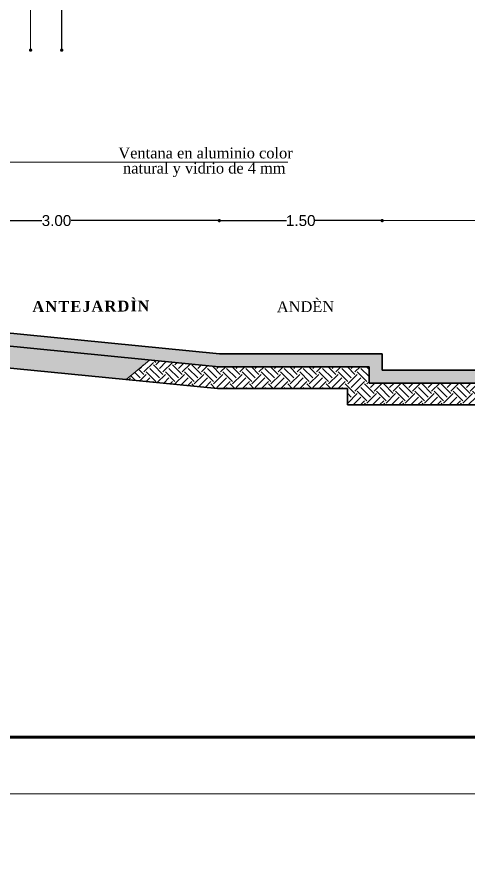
# Model space of a CAD drawing. Header units: inches. Extents: x 2908 to 3459, y -3172 to -55.
# Drawn here: x 3288.11 to 3292.27, y -230.76 to -223 of the extents above; entities that cross this region are included whole.
import ezdxf

# ---------------------------------------------------------------- set-up
doc = ezdxf.new("R2010")
doc.units = ezdxf.units.IN
doc.header["$MEASUREMENT"] = 0
doc.layers.add('BORDER', color=1, linetype='Continuous')
doc.layers.add('TEXTO', color=4, linetype='Continuous')
for name, color, linetype, lineweight in [('COLUMNAS', 1, 'Continuous', 35), ('COTA', 1, 'Continuous', 9), ('Márgen', 7, 'Continuous', 80)]:
    doc.layers.add(name, color=color, linetype=linetype, lineweight=lineweight)
doc.styles.add('Arial new', font='arial.ttf')
doc.styles.add('CONSTRUCTORA', font='times.ttf', dxfattribs={"height": 0.3})
doc.dimstyles.new('GUS', dxfattribs={"dimtxt": 0.1, "dimasz": 0.03, "dimexe": 0.05, "dimexo": 0.05, "dimgap": 0.005, "dimtad": 0, "dimzin": 1, "dimdsep": 46, "dimtxsty": 'Arial new', "dimblk": 'DOT', "dimcen": 0.01, "dimse1": 1, "dimse2": 1, "dimclrd": 1, "dimclre": 252, "dimclrt": 1, "dimaunit": 1, "dimadec": 0, "dimazin": 2, "dimtfac": 1, "dimtmove": 0, "dimatfit": 2, "dimldrblk": 'ARCHTICK', "dimfxl": 1, "dimlwd": -1, "dimlwe": -1, "dimarcsym": 1})

# ---------------------------------------------------------------- blocks, each defined once
blk = doc.blocks.new('_Dot')
at = {"color": 0, "linetype": 'ByBlock', "lineweight": -2}
blk.add_line((-0.5, 0), (-1, 0), dxfattribs=at)
at = {"color": 0, "linetype": 'ByBlock', "const_width": 0.5}
blk.add_lwpolyline([(-0.25, 0, 1), (0.25, 0, 1)], format="xyb", close=True, dxfattribs=at)
blk = doc.blocks.new('*D4679')
at = {"layer": 'Defpoints', "color": 0, "transparency": 16777216}
for p in [(3289.98, -224.8803), (3286.98, -225.1774), (3289.98, -225.6237)]:
    blk.add_point(p, dxfattribs=at)
at = {"layer": 'TEXTO', "color": 1, "linetype": 'Continuous', "transparency": 16777216}
for p, q in [((3287.01, -224.8803), (3288.3454, -224.8803)), ((3289.95, -224.8803), (3288.6147, -224.8803))]:
    blk.add_line(p, q, dxfattribs=at)
at = {"layer": 'TEXTO', "color": 1, "transparency": 16777216, "xscale": 0.03, "yscale": 0.03, "zscale": 0.03, "rotation": 180}
blk.add_blockref('_Dot', (3286.98, -224.8803), dxfattribs=at)
at = {"layer": 'TEXTO', "color": 1, "transparency": 16777216, "xscale": 0.03, "yscale": 0.03, "zscale": 0.03}
blk.add_blockref('_Dot', (3289.98, -224.8803), dxfattribs=at)
at = {"layer": 'TEXTO', "color": 1, "transparency": 16777216, "insert": (3288.48, -224.8803), "char_height": 0.1, "attachment_point": 5, "style": 'Arial new'}
blk.add_mtext('3.00', dxfattribs=at)
blk = doc.blocks.new('_ArchTick')
at = {"color": 0, "linetype": 'ByBlock', "const_width": 0.15}
blk.add_lwpolyline([(-0.5, -0.5), (0.5, 0.5)], dxfattribs=at)
blk = doc.blocks.new('*D4680')
at = {"layer": 'Defpoints', "color": 0, "transparency": 16777216}
for p in [(3291.48, -224.8803), (3289.98, -225.6237), (3291.48, -225.6237)]:
    blk.add_point(p, dxfattribs=at)
at = {"layer": 'TEXTO', "color": 1, "linetype": 'Continuous', "transparency": 16777216}
for p, q in [((3290.01, -224.8803), (3290.6, -224.8803)), ((3291.45, -224.8803), (3290.86, -224.8803))]:
    blk.add_line(p, q, dxfattribs=at)
at = {"layer": 'TEXTO', "color": 1, "transparency": 16777216, "xscale": 0.03, "yscale": 0.03, "zscale": 0.03, "rotation": 180}
blk.add_blockref('_Dot', (3289.98, -224.8803), dxfattribs=at)
at = {"layer": 'TEXTO', "color": 1, "transparency": 16777216, "xscale": 0.03, "yscale": 0.03, "zscale": 0.03}
blk.add_blockref('_Dot', (3291.48, -224.8803), dxfattribs=at)
at = {"layer": 'TEXTO', "color": 1, "transparency": 16777216, "insert": (3290.73, -224.8803), "char_height": 0.1, "attachment_point": 5, "style": 'Arial new'}
blk.add_mtext('1.50', dxfattribs=at)
blk = doc.blocks.new('*D4681')
at = {"layer": 'COTA', "color": 1, "linetype": 'Continuous', "transparency": 16777216}
for p, q in [((3291.51, -224.8803), (3293.0935, -224.8803)), ((3294.9464, -224.8803), (3293.3629, -224.8803))]:
    blk.add_line(p, q, dxfattribs=at)
at = {"layer": 'Defpoints', "color": 0, "transparency": 16777216}
for p in [(3294.9764, -224.8803), (3291.48, -225.6237), (3294.9764, -225.7737)]:
    blk.add_point(p, dxfattribs=at)
at = {"layer": 'COTA', "color": 1, "transparency": 16777216, "xscale": 0.03, "yscale": 0.03, "zscale": 0.03, "rotation": 180}
blk.add_blockref('_Dot', (3291.48, -224.8803), dxfattribs=at)
at = {"layer": 'COTA', "color": 1, "transparency": 16777216, "xscale": 0.03, "yscale": 0.03, "zscale": 0.03}
blk.add_blockref('_Dot', (3294.9764, -224.8803), dxfattribs=at)
at = {"layer": 'COTA', "color": 1, "transparency": 16777216, "insert": (3293.2282, -224.8803), "char_height": 0.1, "attachment_point": 5, "style": 'Arial new'}
blk.add_mtext('3.50', dxfattribs=at)
blk = doc.blocks.new('*D4748')
at = {"layer": 'Defpoints', "color": 0, "transparency": 16777216}
for p in [(3287.9801, -211.2605), (3288.5281, -211.2605), (3287.98, -223.3106)]:
    blk.add_point(p, dxfattribs=at)
at = {"layer": 'TEXTO', "color": 1, "linetype": 'Continuous', "transparency": 16777216}
for p, q in [((3288.5281, -211.2905), (3288.5281, -217.1162)), ((3288.5281, -223.2806), (3288.5281, -217.455))]:
    blk.add_line(p, q, dxfattribs=at)
at = {"layer": 'TEXTO', "color": 1, "transparency": 16777216, "xscale": 0.03, "yscale": 0.03, "zscale": 0.03}
for p, rotation in [((3288.5281, -211.2605), 90), ((3288.5281, -223.3106), 270)]:
    blk.add_blockref('_Dot', p, dxfattribs=dict(at, rotation=rotation))
at = {"layer": 'TEXTO', "color": 1, "transparency": 16777216, "insert": (3288.5281, -217.2856), "char_height": 0.1, "attachment_point": 5, "rotation": 90, "style": 'Arial new'}
blk.add_mtext('12.05', dxfattribs=at)
blk = doc.blocks.new('*D4929')
at = {"layer": 'COTA', "color": 1, "linetype": 'Continuous', "transparency": 16777216}
for p, q in [((3288.2413, -217.9406), (3288.2413, -220.4759)), ((3288.2413, -223.2806), (3288.2413, -220.7453))]:
    blk.add_line(p, q, dxfattribs=at)
at = {"layer": 'Defpoints', "color": 0, "transparency": 16777216}
for p in [(3287.98, -217.9106), (3287.98, -223.3106), (3288.2413, -223.3106)]:
    blk.add_point(p, dxfattribs=at)
at = {"layer": 'COTA', "color": 1, "transparency": 16777216, "xscale": 0.03, "yscale": 0.03, "zscale": 0.03}
for p, rotation in [((3288.2413, -217.9106), 90), ((3288.2413, -223.3106), 270)]:
    blk.add_blockref('_Dot', p, dxfattribs=dict(at, rotation=rotation))
at = {"layer": 'COTA', "color": 1, "transparency": 16777216, "insert": (3288.2413, -220.6106), "char_height": 0.1, "attachment_point": 5, "rotation": 90, "style": 'Arial new'}
blk.add_mtext('5.40', dxfattribs=at)

msp = doc.modelspace()

# ---------------------------------------------------------------- hatches: boundary and pattern name
at = {"layer": 'COTA', "lineweight": 9}
h = msp.add_hatch(dxfattribs=at)
h.set_pattern_fill('AR-CONC', color=256, scale=0.01, style=0)
h.set_pattern_definition([(50, (0, 0), (0.0717260183, -0.0062752135), [0.0075, -0.0825]), (355, (0, 0), (-0.0138751334, 0.0752192134), [0.006, -0.066]), (100.4514, (0.00598, -0.00052), (0.0578509382, 0.0689439542), [0.006374019, -0.0701142112]), (46.1842, (0, 0.02), (0.1067241049, -0.0165519014), [0.01125, -0.12375]), (96.6356, (0.00889, 0.01862), (0.0934662706, 0.097411787), [0.0095610288, -0.1051713]), (351.1842, (0, 0.02), (0.0934661945, 0.09741186), [0.009, -0.099]), (21, (0.01, 0.015), (0.0596907052, -0.0402618891), [0.0075, -0.0825]), (326, (0.01, 0.015), (0.0243315332, 0.0725150045), [0.006, -0.066]), (71.4514, (0.014974, 0.011645), (0.0840222629, 0.0322530497), [0.006374019, -0.0701142112]), (37.5, (0, 0), (0.00121598553, 0.03328938538), [0, -0.0652, 0, -0.067, 0, -0.06625]), (7.5, (0, 0), (0.02630695374, 0.0394411712), [0, -0.0382, 0, -0.0637, 0, -0.02525]), (327.5, (-0.0223, 0), (0.05338224362, -0.00225548717), [0, -0.025, 0, -0.078, 0, -0.1035]), (317.5, (-0.0323, 0), (0.05831861693, 0.01001049823), [0, -0.0325, 0, -0.0518, 0, -0.0735])])
h.paths.add_polyline_path([(3280.3071, -220.2606), (3274.5885, -220.2606), (3274.5885, -220.3806), (3280.1871, -220.3806), (3280.1871, -225.7806), (3286.86, -225.7806), (3286.86, -225.9193), (3289.9741, -226.2269), (3291.36, -226.2269), (3291.36, -226.3769), (3294.9764, -226.3769), (3294.9764, -226.2569), (3291.48, -226.2569), (3291.48, -226.1069), (3289.98, -226.1069), (3286.98, -225.8106), (3286.98, -225.6606), (3280.3071, -225.6606)])
at = {"layer": 'COTA'}
h = msp.add_hatch(dxfattribs=at)
h.set_pattern_fill('EARTH', color=256, scale=0.5, angle=45, style=0)
h.paths.add_polyline_path([(3286.86, -225.7806), (3281.7887, -225.7806), (3281.7914, -225.9806), (3286.66, -225.9806), (3286.66, -226.1006), (3289.1231, -226.3438), (3289.3371, -226.164), (3286.86, -225.9193)])
h = msp.add_hatch(dxfattribs=at)
h.set_pattern_fill('EARTH', color=256, scale=0.5, angle=45, style=0)
h.paths.add_polyline_path([(3292.9252, -226.3769), (3291.36, -226.3769), (3291.36, -226.2269), (3289.9741, -226.2269), (3289.3371, -226.164), (3289.1231, -226.3438), (3289.9643, -226.4269), (3291.16, -226.4269), (3291.16, -226.5769), (3292.9266, -226.5769)])

# ---------------------------------------------------------------- linework, layer by layer
at = {"layer": 'BORDER', "lineweight": 5}
msp.add_line((3290.61, -224.3416), (3286.9109, -224.3416), dxfattribs=at)
at = {"layer": 'COLUMNAS'}
for p, q in [((3286.98, -225.8106), (3289.98, -226.1069)), ((3286.86, -225.9193), (3289.9741, -226.2269)), ((3286.66, -226.1006), (3289.9643, -226.4269)), ((3289.98, -226.1069), (3291.48, -226.1069)), ((3291.48, -226.2569), (3291.48, -226.1069)), ((3289.9741, -226.2269), (3291.36, -226.2269)), ((3291.36, -226.3769), (3291.36, -226.2269)), ((3298.48, -226.2569), (3291.48, -226.2569)), ((3298.6, -226.3769), (3291.36, -226.3769)), ((3289.9643, -226.4269), (3291.16, -226.4269)), ((3291.16, -226.5769), (3291.16, -226.4269)), ((3298.8, -226.5769), (3291.16, -226.5769))]:
    msp.add_line(p, q, dxfattribs=at)
at = {"layer": 'COTA'}
msp.add_lwpolyline([(3272.7109, -230.1573), (3272.7109, -205.1573), (3307.7109, -205.1573), (3307.7109, -230.1573), (3272.7109, -230.1573)], close=True, dxfattribs=at)
msp.add_lwpolyline([(3289.1231, -226.3438), (3289.3371, -226.164)], dxfattribs=at)
at = {"layer": 'Márgen'}
msp.add_line((3306.8062, -229.6373), (3273.3317, -229.6373), dxfattribs=at)

# ---------------------------------------------------------------- texts
at = {"layer": 'TEXTO', "style": 'CONSTRUCTORA'}
for s, p in [('Ventana en aluminio color  ', (3289.0496, -224.3074)), ('natural y vidrio de 4 mm', (3289.0926, -224.4468))]:
    msp.add_text(s, height=0.1, rotation=0.00384, dxfattribs=at).set_placement(p)
at = {"layer": 'TEXTO', "insert": (3288.2569, -225.6228, 1.031), "char_height": 0.1, "width": 1.411208, "attachment_point": 1, "rotation": 0.38169, "style": 'CONSTRUCTORA'}
msp.add_mtext('{\\fTimes New Roman|b1|i0|c0|p18;\\T1.1;ANTEJARDÌN}', dxfattribs=at)
at = {"layer": 'TEXTO', "insert": (3290.0603, -225.6267), "char_height": 0.1, "attachment_point": 1, "rotation": 0.38169, "style": 'CONSTRUCTORA'}
msp.add_mtext_dynamic_manual_height_columns('\\pi0.44886;ANDÈN', width=1.411208, gutter_width=12.5, heights=[0], dxfattribs=at)

# ---------------------------------------------------------------- dimensions: what is measured, and where the dimension line sits
at = {"layer": 'COTA'}
dim = msp.add_linear_dim(base=(3288.2413, -223.3106), p1=(3287.98, -217.9106), p2=(3287.98, -223.3106), angle=90, dimstyle='GUS', dxfattribs=at)
dim.commit()
dim.dimension.update_dxf_attribs({"geometry": '*D4929', "text_midpoint": (3288.2413, -220.6106)})
dim = msp.add_linear_dim(base=(3294.9764, -224.8803), p1=(3291.48, -225.6237), p2=(3294.9764, -225.7737), dimstyle='GUS', dxfattribs=at)
dim.commit()
dim.dimension.update_dxf_attribs({"geometry": '*D4681', "text_midpoint": (3293.2282, -224.8803)})
at = {"layer": 'TEXTO'}
dim = msp.add_linear_dim(base=(3288.5281, -211.2605), p1=(3287.98, -223.3106), p2=(3287.9801, -211.2605), angle=90, dimstyle='GUS', dxfattribs=at)
dim.commit()
dim.dimension.update_dxf_attribs({"geometry": '*D4748', "text_midpoint": (3288.5281, -217.2856)})
for base, p1, p2, picture, middle in [((3289.98, -224.8803), (3286.98, -225.1774), (3289.98, -225.6237), '*D4679', (3288.48, -224.8803)), ((3291.48, -224.8803), (3289.98, -225.6237), (3291.48, -225.6237), '*D4680', (3290.73, -224.8803))]:
    dim = msp.add_linear_dim(base=base, p1=p1, p2=p2, dimstyle='GUS', dxfattribs=at)
    dim.commit()
    dim.dimension.update_dxf_attribs({"geometry": picture, "text_midpoint": middle})

doc.saveas('drawing.dxf')
